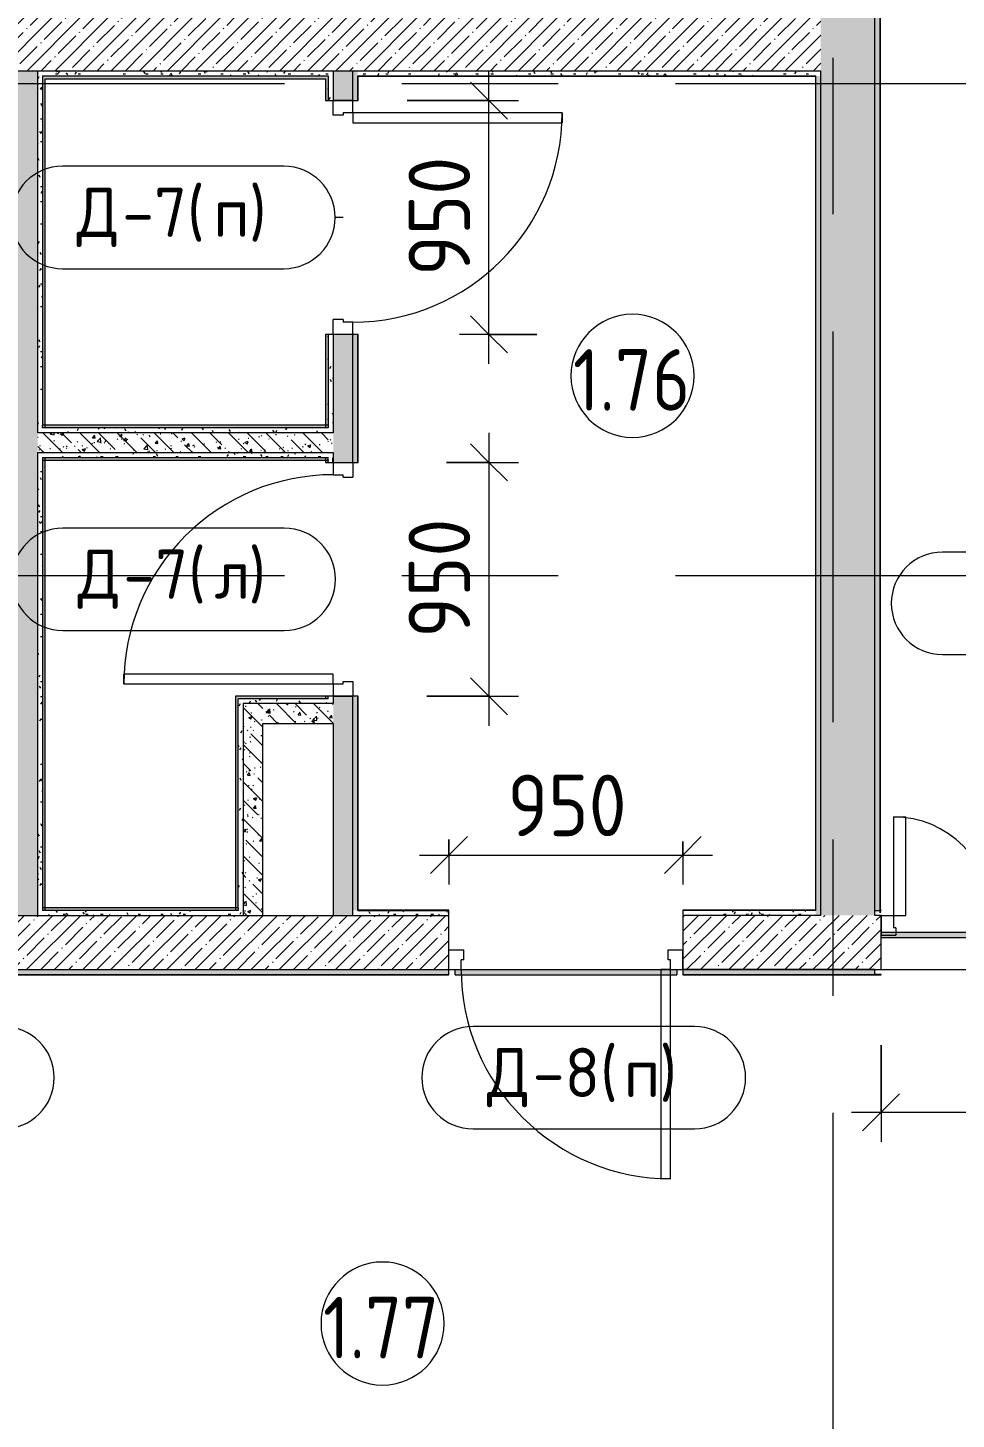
# Model space of a CAD drawing. Header units: millimetres. Extents: x 81459 to 274965, y -8553 to 29000.
# Drawn here: x 89590 to 93360, y 11573 to 17226 of the extents above; entities that cross this region are included whole.
import ezdxf

# ---------------------------------------------------------------- set-up
doc = ezdxf.new("R2010")
doc.units = ezdxf.units.MM
doc.linetypes.add('Осевая', pattern=[3175, 635, -476.25, 1587.5, -476.25])
for name, color, linetype, lineweight in [('A-ANNO-DIMS', 7, 'Continuous', 9), ('A-ANNO-DIMS-100', 7, 'Continuous', 9), ('A-AREA-IDEN', 7, 'Continuous', 9), ('A-DOOR-IDEN', 7, 'Continuous', 9), ('A-WALL', 7, 'Continuous', 9), ('I-WALL', 7, 'Continuous', 9), ('Ограждение', 7, 'Continuous', 9), ('Оси-2', 7, 'Осевая', 9), ('Поручни', 7, 'Continuous', 9)]:
    doc.layers.add(name, color=color, linetype=linetype, lineweight=lineweight)
for name, color, linetype, lineweight, true_color in [('A-DOOR-1', 1, 'Continuous', 9, 0xff0000), ('A-DOOR-2', 1, 'Continuous', 13, 0xff0000), ('A-DOOR-FRAM-1', 1, 'Continuous', 13, 0xff0000), ('A-WALL-1', 7, 'Continuous', 9, 0x3c3c3c), ('A-WALL-FNSH-1', 7, 'Continuous', 9, 0x3c3c3c)]:
    doc.layers.add(name, color=color, linetype=linetype, lineweight=lineweight, true_color=true_color)
doc.styles.add('GOST Common', font='GOST_Common.ttf', dxfattribs={"height": 200})
doc.styles.add('GOST Common_1', font='GOST_Common.ttf', dxfattribs={"width": 0.9, "height": 250})
doc.styles.add('ISOCPEUR', font='isocpeur.ttf', dxfattribs={"width": 0.9, "height": 250})
doc.dimstyles.new('ISO-2_5_0_9К_БОЛЬШОЙ', dxfattribs={"dimscale": 304.8, "dimtxt": 248.995294, "dimasz": 0.492126, "dimexe": 0.393701, "dimexo": 0.984252, "dimgap": 0, "dimtad": 1, "dimdec": 0, "dimrnd": 10, "dimzin": 0, "dimdsep": 46, "dimtxsty": 'ISOCPEUR', "dimblk1": 'OBLIQUE', "dimblk2": 'OBLIQUE', "dimsah": 1, "dimcen": 0.09, "dimdle": 0.393701, "dimazin": 0, "dimtfac": 1, "dimtdec": 4, "dimtix": 1, "dimtmove": 0, "dimatfit": 3, "dimfxl": 1, "dimtvp": 1, "dimtolj": 1, "dimtzin": 0, "dimarcsym": 2})
pattern_1 = [(45, (0, 0), (-57.024626, 57.024626), []), (45, (57.025, 0), (-57.024626, 57.024626), [100.806, -20.161, 3.353, -16.808])]
pattern_2 = [(135, (0, 0), (-75.43415, -75.43415), [106.68, -17.78, 3.556, -17.78]), (135, (0, 75.39), (-75.43415, -75.43415), []), (50, (0, 0), (127.52922, -11.15758), [13.335, -146.685]), (355, (0, 0), (-24.66966, 133.74002), [10.668, -117.348]), (100.451, (10.63, -0.93), (102.85973, 122.58178), [11.333, -124.663]), (46.184, (0, 35.56), (189.75516, -29.43036), [20.002, -220.027]), (96.636, (15.81, 33.1), (166.1822, 173.1996), [17, -186.995]), (351.184, (0, 35.56), (166.18393, 173.19757), [16.002, -176.022]), (21, (17.78, 26.67), (106.13027, -71.58603), [13.335, -146.685]), (326, (17.78, 26.67), (43.26188, 128.93175), [10.668, -117.348]), (71.451, (26.62, 20.7), (149.39198, 57.34505), [11.333, -124.663]), (37.5, (0, 0), (2.162228, 59.188357), [3.353, -112.573, 3.353, -115.773, -117.792]), (37.5, (0, 0), (2.162228, 59.188357), [-235.052, 3.353, -114.44]), (7.5, (0, 0), (46.773857, 70.126152), [3.353, -64.567, 3.353, -109.906, -44.894]), (7.5, (0, 0), (46.773857, 70.126152), [-181.178, 3.353, -41.542]), (327.5, (-39.65, 0), (94.913671, -4.010093), [3.353, -41.097, 3.353, -135.331, -184.023]), (327.5, (-39.65, 0), (94.913671, -4.010093), [-183.134, 3.353, -180.67]), (317.5, (-57.43, 0), (103.69057, 17.79882), [3.353, -54.432, 3.353, -88.748, -130.683]), (317.5, (-57.43, 0), (103.69057, 17.79882), [-149.885, 3.353, -127.33])]
pattern_3 = [(0, (0, 0), (121.92, 30.48), [10.058, -81.382, 10.058, -81.382, -487.68]), (0, (0, 0), (121.92, 30.48), [-182.88, 10.058, -172.822, 10.058, -81.382, -213.36]), (0, (0, 0), (121.92, 30.48), [-457.2, 10.058, -50.902, 10.058, -142.342]), (120, (45.72, 15.24), (-87.356454, 90.345817), [10.058, -81.382, 10.058, -81.382, -487.68]), (120, (45.72, 15.24), (-87.356454, 90.345817), [-182.88, 10.058, -172.822, 10.058, -81.382, -213.36]), (120, (45.72, 15.24), (-87.356454, 90.345817), [-457.2, 10.058, -50.902, 10.058, -142.342]), (240, (60.96, 76.2), (-34.563546, -120.825817), [10.058, -81.382, 10.058, -81.382, -487.68]), (240, (60.96, 76.2), (-34.563546, -120.825817), [-182.88, 10.058, -172.822, 10.058, -81.382, -213.36]), (240, (60.96, 76.2), (-34.563546, -120.825817), [-457.2, 10.058, -50.902, 10.058, -142.342])]

# ---------------------------------------------------------------- blocks, each defined once
blk = doc.blocks.new('110_Дверь_СКБ_2Ст - Д-1_л_Лестничная клетка EIS60 2-32142534-План заполнения и маркировки дверных проемов 1 этажа в осях 23_1-33')
at = {"layer": 'A-DOOR-1'}
for centre, radius, start, end in [((662.5, 110), 900, 90, 180), ((-637.5, 110), 400, 360, 90)]:
    blk.add_arc(centre, radius, start, end, dxfattribs=at)
at = {"layer": 'A-DOOR-2'}
for p, q in [((662.5, 1010), (612.5, 1010)), ((612.5, 110), (612.5, 1010)), ((662.5, 1010), (662.5, 110)), ((-637.5, 510), (-587.5, 510)), ((-637.5, 510), (-637.5, 110)), ((-587.5, 110), (-587.5, 510)), ((-637.5, 110), (-587.5, 110)), ((662.5, 110), (612.5, 110))]:
    blk.add_line(p, q, dxfattribs=at)
at = {"layer": 'A-DOOR-FRAM-1'}
for p, q in [((-687.5, 110), (-687.5, 30)), ((-687.5, 110), (-637.5, 110)), ((-637.5, 110), (-637.5, 60)), ((-627.5, 60), (-637.5, 60)), ((-627.5, 60), (-627.5, 30)), ((652.5, 60), (652.5, 30)), ((662.5, 60), (652.5, 60)), ((662.5, 110), (662.5, 60)), ((662.5, 110), (712.5, 110)), ((712.5, 110), (712.5, 30)), ((-687.5, 30), (-627.5, 30)), ((652.5, 30), (712.5, 30))]:
    blk.add_line(p, q, dxfattribs=at)
blk = doc.blocks.new('110_Дверь_СКБ_1Ст_Внутренняя1 - Д-8_п_ 950x2100h_охрана 2-32201800-План заполнения и маркировки дверных проемов 1 этажа в осях 23_1-33')
at = {"layer": 'A-DOOR-1'}
blk.add_arc((-412.5, 110), 850, 360, 90, dxfattribs=at)
at = {"layer": 'A-DOOR-2'}
for p, q in [((-412.5, 960), (-372.5, 960)), ((-412.5, 960), (-412.5, 110)), ((-372.5, 110), (-372.5, 960)), ((-412.5, 110), (-372.5, 110))]:
    blk.add_line(p, q, dxfattribs=at)
at = {"layer": 'A-DOOR-FRAM-1'}
for p, q in [((-412.5, 110), (-462.5, 110)), ((-462.5, 110), (-462.5, 30)), ((-412.5, 110), (-412.5, 70)), ((-412.5, 70), (-402.5, 70)), ((-402.5, 70), (-402.5, 30)), ((427.5, 70), (437.5, 70)), ((427.5, 70), (427.5, 30)), ((487.5, 110), (437.5, 110)), ((437.5, 110), (437.5, 70)), ((487.5, 110), (487.5, 30)), ((-402.5, 30), (-462.5, 30)), ((487.5, 30), (427.5, 30))]:
    blk.add_line(p, q, dxfattribs=at)
blk = doc.blocks.new('110_Дверь_СКБ_1Ст_Внутренняя1 - Д-7_п__950x2100h_Туалет-32207265-План заполнения и маркировки дверных проемов 1 этажа в осях 23_1-33')
at = {"layer": 'A-DOOR-1'}
blk.add_arc((-412.5, 40), 850, 360, 90, dxfattribs=at)
at = {"layer": 'A-DOOR-2'}
for p, q in [((-412.5, 890), (-372.5, 890)), ((-412.5, 890), (-412.5, 40)), ((-372.5, 40), (-372.5, 890)), ((-412.5, 40), (-372.5, 40))]:
    blk.add_line(p, q, dxfattribs=at)
at = {"layer": 'A-DOOR-FRAM-1'}
for p, q in [((-412.5, 40), (-462.5, 40)), ((-462.5, 40), (-462.5, -40)), ((-412.5, 40), (-412.5, 0)), ((-412.5, 0), (-402.5, 0)), ((-402.5, 0), (-402.5, -40)), ((427.5, 0), (437.5, 0)), ((427.5, 0), (427.5, -40)), ((487.5, 40), (437.5, 40)), ((437.5, 40), (437.5, 0)), ((487.5, 40), (487.5, -40)), ((-402.5, -40), (-462.5, -40)), ((487.5, -40), (427.5, -40))]:
    blk.add_line(p, q, dxfattribs=at)
blk = doc.blocks.new('110_Дверь_СКБ_1Ст_Внутренняя1 - Д-7_л__950x2100h_Туалет-32209783-План заполнения и маркировки дверных проемов 1 этажа в осях 23_1-33')
at = {"layer": 'A-DOOR-1'}
blk.add_arc((-412.5, 40), 850, 360, 90, dxfattribs=at)
at = {"layer": 'A-DOOR-2'}
for p, q in [((-412.5, 890), (-372.5, 890)), ((-412.5, 890), (-412.5, 40)), ((-372.5, 40), (-372.5, 890)), ((-412.5, 40), (-372.5, 40))]:
    blk.add_line(p, q, dxfattribs=at)
at = {"layer": 'A-DOOR-FRAM-1'}
for p, q in [((-412.5, 40), (-462.5, 40)), ((-462.5, 40), (-462.5, -40)), ((-412.5, 40), (-412.5, 0)), ((-412.5, 0), (-402.5, 0)), ((-402.5, 0), (-402.5, -40)), ((427.5, 0), (437.5, 0)), ((427.5, 0), (427.5, -40)), ((487.5, 40), (437.5, 40)), ((437.5, 40), (437.5, 0)), ((487.5, 40), (487.5, -40)), ((-402.5, -40), (-462.5, -40)), ((487.5, -40), (427.5, -40))]:
    blk.add_line(p, q, dxfattribs=at)
blk = doc.blocks.new('Ограждение - Ограждение-32872182-План заполнения и маркировки дверных проемов 1 этажа в осях 23_1-33')
at = {"layer": 'Ограждение'}
blk.add_hatch(color=256, dxfattribs=at).paths.add_polyline_path([(94455, 13530), (94455, 13550), (93055, 13550), (93055, 13530)])
at = {"layer": 'Поручни'}
for p, q in [((94455, 13550), (93055, 13550)), ((93055, 13530), (94455, 13530))]:
    blk.add_line(p, q, dxfattribs=at)
blk = doc.blocks.new('Ограждение - Ограждение-33477022-План заполнения и маркировки дверных проемов 1 этажа в осях 23_1-33')
at = {"layer": 'Ограждение'}
blk.add_hatch(color=256, dxfattribs=at).paths.add_polyline_path([(92225, 13379), (92225, 13399), (91325, 13399), (91325, 13379)])
at = {"layer": 'Поручни'}
for p, q in [((91325, 13379), (91325, 13399)), ((92225, 13399), (91325, 13399)), ((92225, 13399), (92225, 13379)), ((91325, 13379), (92225, 13379))]:
    blk.add_line(p, q, dxfattribs=at)
blk = doc.blocks.new('М_двери - Типоразмер_рамка-25223575-План заполнения и маркировки дверных проемов 1 этажа в осях 23_1-33')
at = {"layer": 'A-DOOR-IDEN'}
for p, q in [((4.496, 2.08), (-4.496, 2.08)), ((-4.496, -2.08), (4.496, -2.08))]:
    blk.add_line(p, q, dxfattribs=at)
for centre, start, end in [((-4.496, 0), 90, 270), ((4.496, 0), 270, 90)]:
    blk.add_arc(centre, 2.08, start, end, dxfattribs=at)
blk = doc.blocks.new('Марка_Помещения - Номер-25198446-План заполнения и маркировки дверных проемов 1 этажа в осях 23_1-33')
at = {"layer": 'A-AREA-IDEN'}
for start, end in [(360, 180), (180, 360)]:
    blk.add_arc((0, 0), 2.5, start, end, dxfattribs=at)
blk = doc.blocks.new('DIMBLOCK34-План заполнения и маркировки дверных проемов 1 этажа в осях 23_1-33')
at = {"layer": 'A-ANNO-DIMS-100', "lineweight": 20}
for p, q in [((91300, 13865.1), (91375, 13940.1)), ((92250, 13865.1), (92325, 13940.1)), ((91300, 13865.1), (91225, 13790.1)), ((92250, 13865.1), (92175, 13790.1))]:
    blk.add_line(p, q, dxfattribs=at)
at = {"layer": 'A-ANNO-DIMS-100'}
for p, q in [((91300, 13928), (91300, 13745.1)), ((91300, 13865.1), (91300, 13928)), ((92250, 13920), (92250, 13745.1)), ((92250, 13865.1), (92250, 13920)), ((91180, 13865.1), (92370, 13865.1))]:
    blk.add_line(p, q, dxfattribs=at)
at = {"layer": 'A-ANNO-DIMS-100', "color": 0, "insert": (91538, 14191.7), "char_height": 250, "width": 568.858, "attachment_point": 1, "line_spacing_factor": 1.149209, "style": 'ISOCPEUR'}
blk.add_mtext('950', dxfattribs=at)
blk = doc.blocks.new('_Oblique')
at = {"color": 0, "linetype": 'ByBlock', "lineweight": -2}
blk.add_line((-0.5, -0.5), (0.5, 0.5), dxfattribs=at)
blk = doc.blocks.new('DIMBLOCK35-План заполнения и маркировки дверных проемов 1 этажа в осях 23_1-33')
at = {"layer": 'A-ANNO-DIMS-100'}
for p, q in [((91462.7, 15860.1), (91462.7, 17050.1)), ((91130, 16930.1), (91582.7, 16930.1)), ((91462.7, 16930.1), (91130, 16930.1)), ((91656.6, 15980.1), (91342.7, 15980.1)), ((91462.7, 15980.1), (91656.6, 15980.1))]:
    blk.add_line(p, q, dxfattribs=at)
at = {"layer": 'A-ANNO-DIMS-100', "lineweight": 20}
for p, q in [((91462.7, 16930.1), (91387.7, 17005.1)), ((91462.7, 16930.1), (91537.7, 16855.1)), ((91462.7, 15980.1), (91387.7, 16055.1)), ((91462.7, 15980.1), (91537.7, 15905.1))]:
    blk.add_line(p, q, dxfattribs=at)
at = {"layer": 'A-ANNO-DIMS-100', "color": 0, "insert": (91136.1, 16218.1), "char_height": 250, "width": 568.858, "attachment_point": 1, "rotation": 90, "line_spacing_factor": 1.149209, "style": 'ISOCPEUR'}
blk.add_mtext('950', dxfattribs=at)
blk = doc.blocks.new('DIMBLOCK36-План заполнения и маркировки дверных проемов 1 этажа в осях 23_1-33')
at = {"layer": 'A-ANNO-DIMS-100'}
for p, q in [((91462.7, 15580.1), (91462.7, 14390.1)), ((91290, 15460.1), (91582.7, 15460.1)), ((91462.7, 15460.1), (91290, 15460.1)), ((91210, 14510.1), (91582.7, 14510.1)), ((91462.7, 14510.1), (91210, 14510.1))]:
    blk.add_line(p, q, dxfattribs=at)
at = {"layer": 'A-ANNO-DIMS-100', "lineweight": 20}
for p, q in [((91462.7, 15460.1), (91387.7, 15535.1)), ((91462.7, 15460.1), (91537.7, 15385.1)), ((91462.7, 14510.1), (91387.7, 14585.1)), ((91462.7, 14510.1), (91537.7, 14435.1))]:
    blk.add_line(p, q, dxfattribs=at)
at = {"layer": 'A-ANNO-DIMS-100', "color": 0, "insert": (91136.1, 14748.1), "char_height": 250, "width": 568.858, "attachment_point": 1, "rotation": 90, "line_spacing_factor": 1.149209, "style": 'ISOCPEUR'}
blk.add_mtext('950', dxfattribs=at)
blk = doc.blocks.new('DIMBLOCK41-План заполнения и маркировки дверных проемов 1 этажа в осях 23_1-33')
at = {"layer": 'A-ANNO-DIMS-100'}
for p, q in [((93055, 13092), (93055, 12699.9)), ((93055, 12819.9), (93055, 13092)), ((94455, 13092), (94455, 12699.9)), ((94455, 12819.9), (94455, 13092)), ((92935, 12819.9), (94575, 12819.9))]:
    blk.add_line(p, q, dxfattribs=at)
at = {"layer": 'A-ANNO-DIMS-100', "lineweight": 20}
for p, q in [((93055, 12819.9), (93130, 12894.9)), ((94455, 12819.9), (94530, 12894.9)), ((93055, 12819.9), (92980, 12744.9)), ((94455, 12819.9), (94380, 12744.9))]:
    blk.add_line(p, q, dxfattribs=at)
at = {"layer": 'A-ANNO-DIMS-100', "color": 0, "insert": (93448.5, 13146.5), "char_height": 250, "width": 735.494, "attachment_point": 1, "line_spacing_factor": 1.149209, "style": 'ISOCPEUR'}
blk.add_mtext('1400', dxfattribs=at)

msp = doc.modelspace()

# ---------------------------------------------------------------- hatches: boundary and pattern name
at = {"layer": 'I-WALL'}
h = msp.add_hatch(dxfattribs=at)
h.set_pattern_fill('FP_2', color=256, style=0, pattern_type=2)
h.set_pattern_definition(pattern_1)
h.paths.add_polyline_path([(92810, 13620), (93030, 13620), (93030, 21150), (92810, 21150), (92810, 14835.1)])
h = msp.add_hatch(dxfattribs=at)
h.set_pattern_fill('FP_31', color=256, style=0, pattern_type=2)
h.set_pattern_definition(pattern_3)
h.paths.add_polyline_path([(93030, 13640), (93050, 13641), (93050, 21130), (93030, 21130), (93030, 14835.1)])
h = msp.add_hatch(dxfattribs=at)
h.set_pattern_fill('FP_2', color=256, style=0, pattern_type=2)
h.set_pattern_definition(pattern_1)
h.paths.add_polyline_path([(92546.4, 17050), (92810, 17050), (92810, 17270), (86490, 17270), (86490, 17050), (91217.2, 17050)])
h = msp.add_hatch(dxfattribs=at)
h.set_pattern_fill('FP_6', color=256, style=0, pattern_type=2)
h.set_pattern_definition(pattern_2)
h.paths.add_polyline_path([(89550, 13620), (89630, 13620), (89630, 17050), (89550, 17050), (89550, 14835.1)])
h = msp.add_hatch(dxfattribs=at)
h.set_pattern_fill('FP_31', color=256, style=0, pattern_type=2)
h.set_pattern_definition(pattern_3)
h.paths.add_polyline_path([(89630, 15600.1), (89650, 15600.1), (89650, 17050), (89630, 17050), (89630, 16053)])
h = msp.add_hatch(dxfattribs=at)
h.set_pattern_fill('FP_31', color=256, style=0, pattern_type=2)
h.set_pattern_definition(pattern_3)
h.paths.add_polyline_path([(90830, 17030), (90830, 17050), (89650, 17050), (89650, 17030), (90810, 17030)])
for points in [[(89650, 15600.1), (89661, 15600.1), (89661, 17030), (89650, 17030), (89650, 15611.1)], [(90799, 17018), (90799, 17029), (89661, 17029), (89661, 17018), (89887.9, 17018)], [(90810, 15600.1), (90810, 15611.1), (89650, 15611.1), (89650, 15600.1), (89887.9, 15600.1)], [(90810, 15469.1), (90810, 15480.1), (89650, 15480.1), (89650, 15469.1), (89887.9, 15469.1)], [(89650, 13640), (89661, 13640), (89661, 15480.1), (89650, 15480.1), (89650, 14835.1)], [(90433.3, 13640), (90444.3, 13640), (90444.3, 14511), (90433.3, 14511)], [(90444.3, 14500), (90810, 14500), (90810, 14511), (90444.3, 14511)], [(90444.3, 13640), (90444.3, 13651), (89650, 13651), (89650, 13640), (89887.9, 13640)]]:
    msp.add_hatch(color=256, dxfattribs=at).paths.add_polyline_path(points)
h = msp.add_hatch(color=256, dxfattribs=at)
h.paths.add_polyline_path([(90810, 15600.1), (90810, 15980.1), (90799, 15980.1), (90799, 15600.1)])
h.paths.add_polyline_path([(90810, 16930.1), (90810, 17030), (90799, 17029), (90799, 16930.1)])
h = msp.add_hatch(dxfattribs=at)
h.set_pattern_fill('FP_31', color=256, style=0, pattern_type=2)
h.set_pattern_definition(pattern_3)
h.paths.add_polyline_path([(90810, 15580.1), (90830, 15580.1), (90830, 15980.1), (90810, 15980.1), (90810, 15600.1)])
h.paths.add_polyline_path([(90830, 16930.1), (90830, 17030), (90810, 17030), (90810, 16930.1)])
h = msp.add_hatch(dxfattribs=at)
h.set_pattern_fill('FP_6', color=256, style=0, pattern_type=2)
h.set_pattern_definition(pattern_2)
h.paths.add_polyline_path([(90910, 13620), (90910, 14510.1), (90830, 14510.1), (90830, 13620)])
h.paths.add_polyline_path([(90910, 15460.1), (90910, 15980.1), (90830, 15980.1), (90830, 15460.1)])
h.paths.add_polyline_path([(90910, 16930.1), (90910, 17050), (90830, 17050), (90830, 16930.1)])
h = msp.add_hatch(dxfattribs=at)
h.set_pattern_fill('FP_31', color=256, style=0, pattern_type=2)
h.set_pattern_definition(pattern_3)
h.paths.add_polyline_path([(90930, 13640), (90930, 14510.1), (90910, 14510.1), (90910, 13640)])
h.paths.add_polyline_path([(90910, 15460.1), (90930, 15460.1), (90930, 15980.1), (90910, 15980.1)])
h.paths.add_polyline_path([(90910, 16930.1), (90930, 16930.1), (90930, 17050), (90910, 17050)])
h = msp.add_hatch(dxfattribs=at)
h.set_pattern_fill('FP_31', color=256, style=0, pattern_type=2)
h.set_pattern_definition(pattern_3)
h.paths.add_polyline_path([(92810, 17030), (92810, 17050), (90930, 17050), (90931, 17030), (92790, 17030)])
h = msp.add_hatch(dxfattribs=at)
h.set_pattern_fill('FP_31', color=256, style=0, pattern_type=2)
h.set_pattern_definition(pattern_3)
h.paths.add_polyline_path([(92790, 13620), (92810, 13620), (92810, 17030), (92790, 17030), (92790, 13640)])
h = msp.add_hatch(dxfattribs=at)
h.set_pattern_fill('FP_31', color=256, style=0, pattern_type=2)
h.set_pattern_definition(pattern_3)
h.paths.add_polyline_path([(89630, 15580.1), (90810, 15580.1), (90810, 15600.1), (89630, 15600.1)])
h = msp.add_hatch(dxfattribs=at)
h.set_pattern_fill('FP_6', color=256, style=0, pattern_type=2)
h.set_pattern_definition(pattern_2)
h.paths.add_polyline_path([(90830, 15500.1), (90830, 15580.1), (89630, 15580.1), (89630, 15500.1), (89887.9, 15500.1)])
h = msp.add_hatch(dxfattribs=at)
h.set_pattern_fill('FP_31', color=256, style=0, pattern_type=2)
h.set_pattern_definition(pattern_3)
h.paths.add_polyline_path([(89650, 13640), (89650, 15500.1), (89630, 15500.1), (89630, 13640)])
h = msp.add_hatch(dxfattribs=at)
h.set_pattern_fill('FP_31', color=256, style=0, pattern_type=2)
h.set_pattern_definition(pattern_3)
h.paths.add_polyline_path([(90830, 15480.1), (90830, 15500.1), (89650, 15500.1), (89650, 15480.1), (90810, 15480.1)])
h = msp.add_hatch(color=256, dxfattribs=at)
h.paths.add_polyline_path([(90799, 14500), (90810, 14500), (90810, 14510.1), (90799, 14510.1)])
h.paths.add_polyline_path([(90799, 15460.1), (90810, 15460.1), (90810, 15480.1), (90799, 15480.1)])
h = msp.add_hatch(dxfattribs=at)
h.set_pattern_fill('FP_31', color=256, style=0, pattern_type=2)
h.set_pattern_definition(pattern_3)
h.paths.add_polyline_path([(90810, 14480), (90830, 14480), (90830, 14510.1), (90810, 14510.1), (90810, 14500)])
h.paths.add_polyline_path([(90810, 15460.1), (90829, 15460.1), (90830, 15480.1), (90810, 15480.1), (90810, 15469.1)])
h = msp.add_hatch(dxfattribs=at)
h.set_pattern_fill('FP_31', color=256, style=0, pattern_type=2)
h.set_pattern_definition(pattern_3)
h.paths.add_polyline_path([(90464.3, 14480), (90810, 14480), (90810, 14500), (90444.3, 14500), (90444.3, 14480)])
h = msp.add_hatch(dxfattribs=at)
h.set_pattern_fill('FP_31', color=256, style=0, pattern_type=2)
h.set_pattern_definition(pattern_3)
h.paths.add_polyline_path([(90464.3, 13640), (90464.3, 14480), (90444.3, 14480), (90444.3, 13640)])
h = msp.add_hatch(dxfattribs=at)
h.set_pattern_fill('FP_6', color=256, style=0, pattern_type=2)
h.set_pattern_definition(pattern_2)
h.paths.add_polyline_path([(90830, 14400), (90830, 14480), (90464.3, 14480), (90464.3, 14400), (90544.3, 14400)])
h = msp.add_hatch(dxfattribs=at)
h.set_pattern_fill('FP_6', color=256, style=0, pattern_type=2)
h.set_pattern_definition(pattern_2)
h.paths.add_polyline_path([(90544.3, 13620), (90544.3, 14400), (90464.3, 14400), (90464.3, 13620)])
h = msp.add_hatch(dxfattribs=at)
h.set_pattern_fill('FP_31', color=256, style=0, pattern_type=2)
h.set_pattern_definition(pattern_3)
h.paths.add_polyline_path([(89887.9, 13620), (90464.3, 13620), (90464.3, 13640), (89630, 13640), (89630, 13620)])
h = msp.add_hatch(dxfattribs=at)
h.set_pattern_fill('FP_31', color=256, style=0, pattern_type=2)
h.set_pattern_definition(pattern_3)
h.paths.add_polyline_path([(92790, 13620), (92790, 13640), (92250, 13640), (92250, 13620), (92546.4, 13620)])
h.paths.add_polyline_path([(91217.2, 13620), (91300, 13620), (91300, 13640), (90910, 13640), (90910, 13620)])
h = msp.add_hatch(dxfattribs=at)
h.set_pattern_fill('FP_2', color=256, style=0, pattern_type=2)
h.set_pattern_definition(pattern_1)
h.paths.add_polyline_path([(92810, 13400), (92810, 13620), (92250, 13620), (92250, 13400), (92546.4, 13400)])
h.paths.add_polyline_path([(91300, 13400), (91300, 13620), (89360, 13620), (89360, 13400), (91217.2, 13400)])
h = msp.add_hatch(dxfattribs=at)
h.set_pattern_fill('FP_2', color=256, style=0, pattern_type=2)
h.set_pattern_definition(pattern_1)
h.paths.add_polyline_path([(94800, 13400), (94800, 13620), (94455, 13620), (94455, 13400)])
h.paths.add_polyline_path([(92810, 13400), (93055, 13400), (93055, 13620), (92810, 13620)])
h = msp.add_hatch(dxfattribs=at)
h.set_pattern_fill('FP_31', color=256, style=0, pattern_type=2)
h.set_pattern_definition(pattern_3)
h.paths.add_polyline_path([(96820, 13380), (96820, 13400), (96450, 13400), (96450, 13380)])
h.paths.add_polyline_path([(97800, 13380), (97800, 13400), (97520, 13400), (97520, 13380)])
h.paths.add_polyline_path([(94480, 13380), (95000, 13380), (95000, 13400), (94480, 13400)])
h.paths.add_polyline_path([(91217.2, 13380), (91300, 13380), (91300, 13400), (89360, 13400), (89360, 13380), (89887.9, 13380)])
h.paths.add_polyline_path([(92546.4, 13380), (93030, 13380), (93030, 13400), (92250, 13400), (92250, 13380)])
h.paths.add_polyline_path([(88410, 13380), (88410, 13400), (88200, 13400), (88200, 13380)])
h.paths.add_polyline_path([(87500, 13380), (87500, 13400), (87318.4, 13400), (87318.4, 13380)])
h.paths.add_polyline_path([(86618.4, 13380), (86618.4, 13400), (86090, 13400), (86090, 13380)])
h.paths.add_polyline_path([(84970.7, 13380), (85140, 13380), (85140, 13400), (84970.7, 13400), (84970.7, 13398.6)])

# ---------------------------------------------------------------- linework, layer by layer
at = {"layer": 'A-DOOR-IDEN'}
msp.add_line((90870, 16455.1), (90838.1, 16455.1), dxfattribs=at)
at = {"layer": 'A-WALL'}
for p, q in [((90810, 17030), (90810, 16930.1)), ((90930, 16930.1), (90930, 17030)), ((90930, 17030), (92790, 17030)), ((92790, 13640), (92790, 17030)), ((89650, 15600.1), (89650, 15611.1)), ((90810, 15600.1), (89650, 15600.1)), ((89650, 15480.1), (90810, 15480.1)), ((89650, 15469.1), (89650, 13640)), ((90810, 15469.1), (90810, 15480.1)), ((90829, 15460.1), (90829, 15479.1)), ((90829, 15479.1), (90830, 15479.1)), ((90810, 14500), (90810, 14510.1)), ((90930, 13640), (90930, 14510.1)), ((90444.3, 13651), (90444.3, 13640)), ((90930, 13640), (91300, 13640)), ((92790, 13640), (92250, 13640)), ((93050, 13653), (93050, 13640)), ((89360, 13380), (91300, 13380)), ((92250, 13380), (93030, 13380))]:
    msp.add_line(p, q, dxfattribs=at)
at = {"layer": 'A-WALL-1'}
for p, q in [((93030, 13620), (93030, 21150)), ((92810, 17050), (86490, 17050)), ((89630, 15580.1), (89630, 17050)), ((89650, 17030), (90810, 17030)), ((90830, 17050), (90830, 16930.1)), ((90910, 16930.1), (90910, 17050)), ((92810, 13620), (92810, 17050)), ((90810, 16930.1), (90930, 16930.1)), ((90930, 15980.1), (90810, 15980.1)), ((90810, 15980.1), (90810, 15600.1)), ((90830, 15980.1), (90830, 15580.1)), ((90910, 15460.1), (90910, 15980.1)), ((90930, 15460.1), (90930, 15980.1)), ((90830, 15580.1), (89630, 15580.1)), ((89630, 15500.1), (90830, 15500.1)), ((89630, 13620), (89630, 15500.1)), ((90830, 15500.1), (90830, 15460.1)), ((90810, 15460.1), (90829, 15460.1)), ((90830, 15460.1), (90930, 15460.1)), ((90810, 14500), (90444.3, 14500)), ((90830, 14480), (90464.3, 14480)), ((90464.3, 14480), (90464.3, 13620)), ((90930, 14510.1), (90810, 14510.1)), ((90830, 14510.1), (90830, 14480)), ((90910, 13620), (90910, 14510.1)), ((90544.3, 14400), (90830, 14400)), ((90544.3, 13620), (90544.3, 14400)), ((90830, 14400), (90830, 13620)), ((90444.3, 13640), (89650, 13640)), ((90444.3, 13640), (90444.3, 13640)), ((91300, 13380), (91300, 13640)), ((92250, 13640), (92250, 13380)), ((93030, 13640), (93050, 13640)), ((89360, 13620), (91300, 13620)), ((92810, 13620), (92250, 13620)), ((93055, 13620), (93030, 13620)), ((93055, 13400), (93055, 13620)), ((89360, 13400), (91300, 13400)), ((93030, 13400), (92250, 13400)), ((92810, 13400), (93055, 13400)), ((93030, 13380), (93030, 13400))]:
    msp.add_line(p, q, dxfattribs=at)
at = {"layer": 'A-WALL-FNSH-1'}
for p, q in [((93050, 21130), (93050, 13653)), ((89650, 17030), (89650, 15611.1)), ((89661, 17029), (89661, 17030)), ((90799, 17029), (89661, 17029)), ((89661, 17018), (90799, 17018)), ((89661, 15600.1), (89661, 17018)), ((90799, 17030), (90799, 17029)), ((90799, 17018), (90799, 16930.1)), ((90931, 16930.1), (90931, 17029)), ((90931, 17029), (92789, 17029)), ((92789, 17029), (92789, 13641)), ((90799, 16930.1), (90810, 16930.1)), ((90930, 16930.1), (90931, 16930.1)), ((90810, 15980.1), (90799, 15980.1)), ((90799, 15980.1), (90799, 15600.1)), ((90931, 15980.1), (90930, 15980.1)), ((90931, 15460.1), (90931, 15980.1)), ((90810, 15611.1), (89650, 15611.1)), ((89650, 15480.1), (89650, 15469.1)), ((89650, 15469.1), (90810, 15469.1)), ((89661, 13640), (89661, 15480.1)), ((90799, 15480.1), (90799, 15460.1)), ((90799, 15460.1), (90810, 15460.1)), ((90810, 15460.1), (90810, 15469.1)), ((90829, 15460.1), (90830, 15460.1)), ((90930, 15460.1), (90931, 15460.1)), ((90433.3, 14511), (90433.3, 13640)), ((90810, 14511), (90433.3, 14511)), ((90444.3, 13651), (90444.3, 14500)), ((90810, 14510.1), (90799, 14510.1)), ((90799, 14510.1), (90799, 14500)), ((90810, 14510.1), (90810, 14511)), ((90931, 14510.1), (90930, 14510.1)), ((90931, 13641), (90931, 14510.1)), ((90444.3, 13651), (89650, 13651)), ((91300, 13641), (90931, 13641)), ((91300, 13640), (91300, 13641)), ((92789, 13641), (92250, 13641)), ((92250, 13641), (92250, 13640)), ((93050, 13640), (93055, 13640)), ((93055, 13641), (93051, 13641)), ((93055, 13640), (93055, 13641)), ((89360, 13379), (91300, 13379)), ((91300, 13379), (91300, 13380)), ((92250, 13380), (92250, 13379)), ((92250, 13379), (93055, 13379)), ((93055, 13380), (93030, 13380)), ((93055, 13379), (93055, 13380))]:
    msp.add_line(p, q, dxfattribs=at)
at = {"layer": 'I-WALL'}
for p, q in [((93051, 13630), (93051, 21130)), ((93052, 21130), (93052, 13630)), ((93051, 13630), (93052, 13630))]:
    msp.add_line(p, q, dxfattribs=at)
at = {"layer": 'Оси-2'}
for p, q in [((92860, 593.7), (92860, 19415.1)), ((84758.6, 17000), (122760, 17000)), ((84758.6, 15000), (122160, 15000)), ((84758.6, 13400), (119719, 13400))]:
    msp.add_line(p, q, dxfattribs=at)

# ---------------------------------------------------------------- block references
at = {"layer": 'A-AREA-IDEN', "xscale": 99.99999999999993, "yscale": 99.99999999999993, "zscale": 99.99999999999993}
for p in [(92045.6, 15811.7), (91030.6, 11961.8)]:
    msp.add_blockref('Марка_Помещения - Номер-25198446-План заполнения и маркировки дверных проемов 1 этажа в осях 23_1-33', p, dxfattribs=at)
at = {"layer": 'A-DOOR-1'}
for name, p, rotation in [('110_Дверь_СКБ_1Ст_Внутренняя1 - Д-7_п__950x2100h_Туалет-32207265-План заполнения и маркировки дверных проемов 1 этажа в осях 23_1-33', (90870, 16467.6), 270), ('110_Дверь_СКБ_1Ст_Внутренняя1 - Д-7_л__950x2100h_Туалет-32209783-План заполнения и маркировки дверных проемов 1 этажа в осях 23_1-33', (90870, 14972.6), 90), ('110_Дверь_СКБ_1Ст_Внутренняя1 - Д-8_п_ 950x2100h_охрана 2-32201800-План заполнения и маркировки дверных проемов 1 этажа в осях 23_1-33', (91787.5, 13510), 180)]:
    msp.add_blockref(name, p, dxfattribs=dict(at, rotation=rotation))
msp.add_blockref('110_Дверь_СКБ_2Ст - Д-1_л_Лестничная клетка EIS60 2-32142534-План заполнения и маркировки дверных проемов 1 этажа в осях 23_1-33', (93742.5, 13510), dxfattribs=at)
at = {"layer": 'A-DOOR-IDEN', "xscale": 99.99999999999993, "yscale": 99.99999999999993, "zscale": 99.99999999999993}
for p in [(90180.4, 16455.1), (90182, 14985.1), (93754.2, 14887.6), (89039.5, 12960.5), (91847.5, 12960.5)]:
    msp.add_blockref('М_двери - Типоразмер_рамка-25223575-План заполнения и маркировки дверных проемов 1 этажа в осях 23_1-33', p, dxfattribs=at)
at = {"layer": 'Поручни'}
for name in ['Ограждение - Ограждение-32872182-План заполнения и маркировки дверных проемов 1 этажа в осях 23_1-33', 'Ограждение - Ограждение-33477022-План заполнения и маркировки дверных проемов 1 этажа в осях 23_1-33']:
    msp.add_blockref(name, (0, 0), dxfattribs=at)

# ---------------------------------------------------------------- texts
at = {"layer": 'A-AREA-IDEN', "char_height": 250, "width": 606.076, "attachment_point": 1, "style": 'GOST Common_1'}
for s, insert in [('1.76', (91803.7, 15920.3)), ('1.77', (90788.8, 12070.4))]:
    msp.add_mtext(s, dxfattribs=dict(at, insert=insert))
at = {"layer": 'A-DOOR-IDEN', "char_height": 200, "attachment_point": 1, "style": 'GOST Common'}
for s, insert, width in [('\\fGOST Common|b0|i0|c204|p34|;Д', (89787.7, 16576.3), 224.472), ('-7(', (89972.9, 16576.3), 448.945), ('\\fGOST Common|b0|i0|c204|p34|;)', (90488.8, 16576.3), 96.202), ('\\fGOST Common|b0|i0|c204|p34|;п', (90343.3, 16576.3), 176.371), ('\\fGOST Common|b0|i0|c204|p34|;Д', (89792.3, 15106.3), 224.472), ('-7(', (89977.5, 15106.3), 448.945), ('\\fGOST Common|b0|i0|c204|p34|;)', (90486.8, 15106.3), 96.202), ('\\fGOST Common|b0|i0|c204|p34|;л', (90347.9, 15106.3), 168.354), ('\\fGOST Common|b0|i0|c204|p34|;Д', (91454.8, 13081.7), 224.472), ('-8(', (91640, 13081.7), 448.945), ('\\fGOST Common|b0|i0|c204|p34|;)', (92155.9, 13081.7), 96.202), ('\\fGOST Common|b0|i0|c204|p34|;п', (92010.4, 13081.7), 176.371)]:
    msp.add_mtext(s, dxfattribs=dict(at, insert=insert, width=width))

# ---------------------------------------------------------------- dimensions: what is measured, and where the dimension line sits
at = {"layer": 'A-ANNO-DIMS'}
for base, p1, p2, override, picture, middle in [((91462.7, 16930.1), (91356.6, 15980.1), (90830, 16930.1), {"dimpost": '<>', "dimfxl": 1086.222256}, 'DIMBLOCK35-План заполнения и маркировки дверных проемов 1 этажа в осях 23_1-33', (91337.7, 16455.1)), ((91462.7, 14510.1), (90990, 15460.1), (90910, 14510.1), {"dimpost": '<>', "dimfxl": 953.36247}, 'DIMBLOCK36-План заполнения и маркировки дверных проемов 1 этажа в осях 23_1-33', (91337.7, 14985.1))]:
    dim = msp.add_linear_dim(base=base, p1=p1, p2=p2, angle=90, dimstyle='ISO-2_5_0_9К_БОЛЬШОЙ', override=override, dxfattribs=at)
    dim.commit()
    dim.dimension.update_dxf_attribs({"geometry": picture, "text_midpoint": middle})
for base, p1, p2, override, picture, middle in [((92250, 13865.1), (91300, 13628), (92250, 13620), {"dimpost": '<>', "dimfxl": 950.033684}, 'DIMBLOCK34-План заполнения и маркировки дверных проемов 1 этажа в осях 23_1-33', (91775, 13990.1)), ((94455, 12819.9), (93055, 13392), (94455, 13392), {"dimpost": '<>', "dimfxl": 1400}, 'DIMBLOCK41-План заполнения и маркировки дверных проемов 1 этажа в осях 23_1-33', (93755, 12944.9))]:
    dim = msp.add_linear_dim(base=base, p1=p1, p2=p2, dimstyle='ISO-2_5_0_9К_БОЛЬШОЙ', override=override, dxfattribs=at)
    dim.commit()
    dim.dimension.update_dxf_attribs({"geometry": picture, "text_midpoint": middle})

doc.saveas('drawing.dxf')
